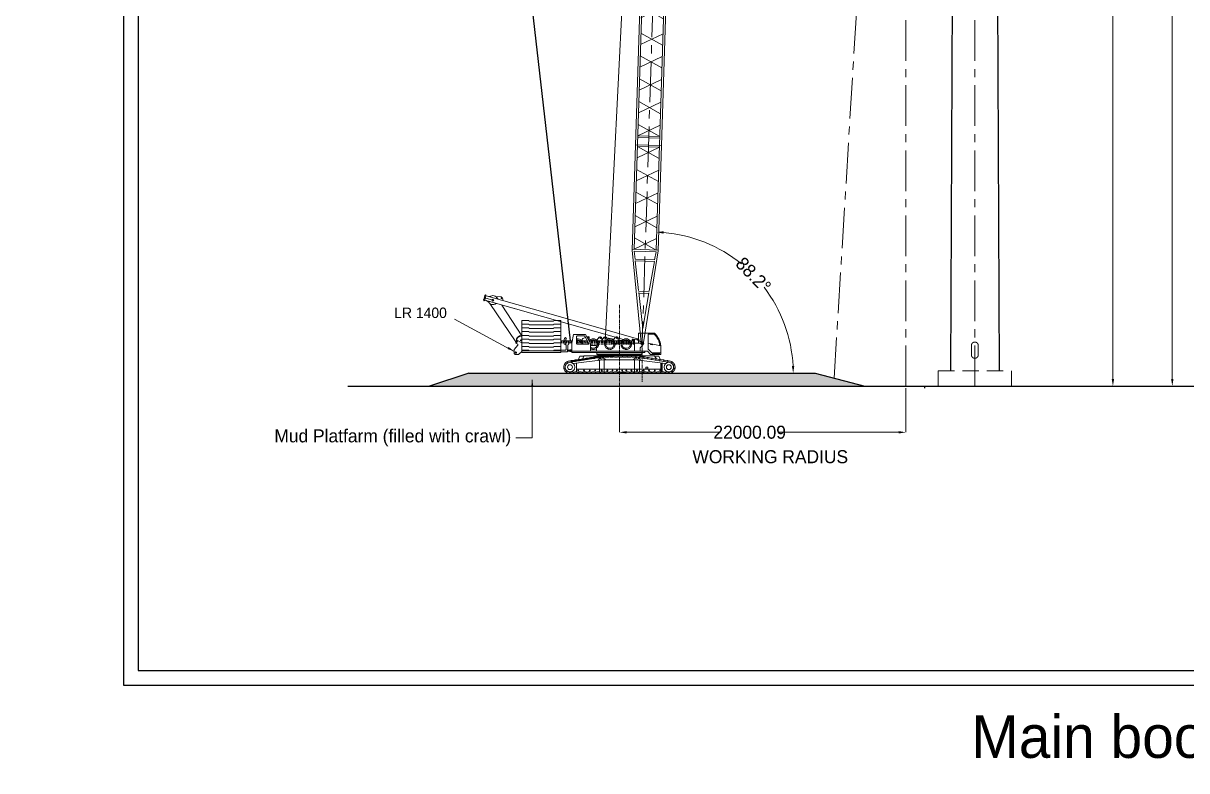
# Model space of a CAD drawing. Header units: millimetres. Extents: x 231823 to 465764730, y -4950 to 144085.
# Drawn here: x 579904 to 669310, y -4950 to 52507 of the extents above; entities that cross this region are included whole.
import ezdxf

# ---------------------------------------------------------------- set-up
doc = ezdxf.new("R2010")
doc.units = ezdxf.units.MM
doc.linetypes.add('CENTER', pattern=[2, 1.25, -0.25, 0.25, -0.25])
doc.linetypes.add('HIDDEN', pattern=[0.375, 0.25, -0.125])
doc.styles.add('style1', font='aehalf.shx')
doc.dimstyles.new('ISO-25', dxfattribs={"dimtxt": 1000, "dimasz": 550, "dimexe": 1.25, "dimexo": 0.625, "dimgap": 200, "dimtad": 1, "dimtih": 1, "dimtoh": 1, "dimdec": 0, "dimtxsty": 'Standard', "dimcen": 2.5, "dimadec": 0, "dimazin": 0, "dimtfac": 1, "dimtdec": 0, "dimtmove": 0, "dimatfit": 3, "dimfxl": 1, "dimlwd": 5, "dimlwe": 5, "dimarcsym": 0})
doc.dimstyles.get("Standard").update_dxf_attribs({"dimtxt": 1000, "dimasz": 550, "dimexe": 0.18, "dimexo": 150, "dimgap": 0.09, "dimtad": 0, "dimzin": 0, "dimdsep": 46, "dimtxsty": 'style1', "dimcen": 0.09, "dimclrd": 7, "dimclre": 7, "dimadec": 0, "dimazin": 0, "dimtfac": 1, "dimtofl": 0, "dimtmove": 0, "dimatfit": 3, "dimfxl": 1, "dimtolj": 1, "dimtzin": 0, "dimlwd": 5, "dimlwe": 5, "dimarcsym": 0})

# ---------------------------------------------------------------- blocks, each defined once
blk = doc.blocks.new('*D76')
at = {"color": 7, "linetype": 'ByBlock', "lineweight": 5, "ltscale": 50, "transparency": 16777216}
for p, q in [((653911, 116612), (663639, 116612)), ((663639, 116062), (663639, 62847)), ((663639, 25162), (663639, 58376)), ((653971, 24612), (663639, 24612))]:
    blk.add_line(p, q, dxfattribs=at)
at = {"color": 7, "linetype": 'ByBlock', "ltscale": 50, "transparency": 16777216}
for points in [[(663547, 116062), (663731, 116062), (663639, 116612)], [(663547, 25162), (663731, 25162), (663639, 24612)]]:
    blk.add_solid(points, dxfattribs=at)
at = {"layer": 'Defpoints', "color": 0, "linetype": 'ByBlock', "ltscale": 50, "transparency": 16777216}
for p in [(653761, 116612), (653821, 24612), (663639, 24612)]:
    blk.add_point(p, dxfattribs=at)
at = {"color": 0, "linetype": 'ByBlock', "ltscale": 50, "transparency": 16777216, "insert": (663639, 60612), "char_height": 1000, "attachment_point": 5, "rotation": 90, "style": 'style1'}
blk.add_mtext('\\A1;92000.00', dxfattribs=at)
blk = doc.blocks.new('*D73')
at = {"color": 7, "linetype": 'ByBlock', "lineweight": 5, "ltscale": 50, "transparency": 16777216}
for p, q in [((625723, 24462), (625723, 21064)), ((647723, 24462), (647723, 21064)), ((626273, 21064), (633487, 21064)), ((647173, 21064), (637958, 21064))]:
    blk.add_line(p, q, dxfattribs=at)
at = {"color": 7, "linetype": 'ByBlock', "ltscale": 50, "transparency": 16777216}
for points in [[(626273, 21155), (626273, 20972), (625723, 21064)], [(647173, 21155), (647173, 20972), (647723, 21064)]]:
    blk.add_solid(points, dxfattribs=at)
at = {"layer": 'Defpoints', "color": 0, "linetype": 'ByBlock', "ltscale": 50, "transparency": 16777216}
for p in [(625723, 24612), (647723, 24612), (647723, 21064)]:
    blk.add_point(p, dxfattribs=at)
at = {"color": 0, "linetype": 'ByBlock', "ltscale": 50, "transparency": 16777216, "insert": (635723, 21064), "char_height": 1000, "attachment_point": 5, "style": 'style1'}
blk.add_mtext('\\A1;22000.09', dxfattribs=at)
blk = doc.blocks.new('LR-400T crane old')
at = {"lineweight": 18, "ltscale": 50}
h = blk.add_hatch(color=254, dxfattribs=at)
h.paths.add_polyline_path([(1563, 1301, 0.177685), (1523, 1324), (1337, 1353, 0.142903), (1256, 1343), (1256, 1268, 0.077028), (1322, 1246), (1516, 1215, 0.240214), (1551, 1227)])
h.paths.add_polyline_path([(1832, 1275), (1605, 1311, 0.160378), (1563, 1301), (1551, 1227, 0.237186), (1580, 1205), (1826, 1166, 0.239759), (1860, 1178), (1871, 1252, 0.169387)])
h.paths.add_polyline_path([(2141, 1226), (1913, 1262, 0.165809), (1871, 1252), (1860, 1178, 0.2381), (1889, 1156), (2134, 1118, 0.239627), (2168, 1129), (2180, 1203, 0.169387)])
h.paths.add_polyline_path([(2449, 1178), (2222, 1214, 0.165786), (2180, 1203), (2168, 1129, 0.236454), (2197, 1108), (2442, 1069, 0.23979), (2477, 1080), (2488, 1155, 0.169387)])
h.paths.add_polyline_path([(2797, 1106, 0.169387), (2758, 1129), (2530, 1165, 0.165786), (2488, 1155), (2477, 1080, 0.236856), (2506, 1059), (2751, 1020, 0.239958), (2785, 1032)])
h.paths.add_polyline_path([(3066, 1080), (2839, 1116, 0.165786), (2797, 1106), (2785, 1032, 0.235007), (2814, 1010), (3059, 971, 0.239818), (3093, 983), (3105, 1057, 0.169387)])
h.paths.add_polyline_path([(3414, 1008, 0.169387), (3375, 1032), (3147, 1067, 0.165786), (3105, 1057), (3093, 983, 0.234536), (3122, 961), (3368, 923, 0.239787), (3402, 934)])
h.paths.add_polyline_path([(3722, 960, 0.169387), (3683, 983), (3456, 1019, 0.165786), (3414, 1008), (3402, 934, 0.235181), (3431, 913), (3676, 874, 0.239732), (3710, 886)])
h.paths.add_polyline_path([(3983, 920, 0.058003), (3877, 952), (3767, 970, 0.173527), (3722, 960), (3710, 886, 0.24056), (3739, 864), (3839, 848, -0.076066), (3947, 817, 0.307017), (3971, 824), (4006, 890, 0.244901)])
h.paths.add_polyline_path([(4042, 889, 0.244901), (4006, 890), (3971, 824, 0.307017), (3979, 800, -0.146874), (4124, 644, 0.244718), (4148, 633), (4217, 663, 0.240667), (4220, 696, 0.138998)])
h.paths.add_polyline_path([(4243, 642, 0.240667), (4217, 663), (4148, 633, 0.244718), (4139, 610, -0.089307), (4162, 480), (4271, 480, 0.086549)])
h.paths.add_polyline_path([(4271, 480), (4162, 480, -0.04446), (4156, 414, 0.143411), (4166, 378), (4238, 359, 0.214079), (4264, 396, 0.043973)])
h.paths.add_polyline_path([(4241, 313, 0.214079), (4238, 359), (4166, 378, 0.143411), (4139, 352, -0.113098), (4049, 213, 0.137156), (4023, 169), (4068, 109, 0.189), (4109, 121, 0.123261)])
h.paths.add_polyline_path([(4068, 109), (4023, 169, 0.137156), (3974, 157, -0.093459), (3844, 112, 0.111054), (3791, 92), (3791, 17, 0.088353), (3887, 10, 0.089428), (4045, 73, 0.189)])
h.paths.add_polyline_path([(3791, 92, 0.070393), (3697, 109), (3597, 109, 0.070393), (3504, 92), (3504, 17, 0.070393), (3597, 0), (3697, 0, 0.070393), (3791, 17)])
h.paths.add_polyline_path([(3504, 92, 0.070393), (3410, 109), (3259, 109, 0.070393), (3165, 92), (3165, 17, 0.070393), (3259, 0), (3410, 0, 0.070393), (3504, 17)])
h.paths.add_polyline_path([(3165, 92, 0.070393), (3071, 109), (2920, 109, 0.070393), (2826, 92), (2826, 17, 0.070393), (2920, 0), (3071, 0, 0.070393), (3165, 17)])
h.paths.add_polyline_path([(2826, 92, 0.070393), (2733, 109), (2582, 109, 0.070393), (2488, 92), (2488, 17, 0.070393), (2582, 0), (2733, 0, 0.070393), (2826, 17)])
h.paths.add_polyline_path([(2488, 92, 0.070393), (2394, 109), (2243, 109, 0.070393), (2149, 92), (2149, 17, 0.070393), (2243, 0), (2394, 0, 0.070393), (2488, 17)])
h.paths.add_polyline_path([(2149, 92, 0.070393), (2055, 109), (1905, 109, 0.070393), (1811, 92), (1811, 17, 0.070393), (1905, 0), (2055, 0, 0.070393), (2149, 17)])
h.paths.add_polyline_path([(1811, 92, 0.070393), (1717, 109), (1566, 109, 0.070393), (1472, 92), (1472, 17, 0.070393), (1566, 0), (1717, 0, 0.070393), (1811, 17)])
h.paths.add_polyline_path([(1472, 92, 0.070393), (1378, 109), (1227, 109, 0.070393), (1134, 92), (1134, 17, 0.070393), (1227, 0), (1378, 0, 0.070393), (1472, 17)])
h.paths.add_polyline_path([(1134, 92, 0.070393), (1040, 109), (889, 109, 0.070393), (795, 92), (795, 17, 0.070393), (889, 0), (1040, 0, 0.070393), (1134, 17)])
h.paths.add_polyline_path([(795, 92, 0.070393), (701, 109), (550, 109, 0.070393), (456, 92), (456, 17, 0.070393), (550, 0), (701, 0, 0.070393), (795, 17)])
h.paths.add_polyline_path([(118, 92, 0.070393), (24, 109), (-42, 109, 0.070393), (-136, 92), (-136, 17, 0.070393), (-42, 0), (24, 0, 0.070393), (118, 17)])
h.paths.add_polyline_path([(-136, 92, 0.070393), (-230, 109), (-381, 109, 0.070393), (-475, 92), (-475, 17, 0.070393), (-381, 0), (-230, 0, 0.070393), (-136, 17)])
h.paths.add_polyline_path([(-475, 92, 0.070393), (-568, 109), (-719, 109, 0.070393), (-813, 92), (-813, 17, 0.070393), (-719, 0), (-568, 0, 0.070393), (-475, 17)])
h.paths.add_polyline_path([(-813, 92, 0.070393), (-907, 109), (-1058, 109, 0.070393), (-1152, 92), (-1152, 17, 0.070393), (-1058, 0), (-907, 0, 0.070393), (-813, 17)])
h.paths.add_polyline_path([(-1152, 92, 0.070393), (-1246, 109), (-1396, 109, 0.070393), (-1490, 92), (-1490, 17, 0.070393), (-1396, 0), (-1246, 0, 0.070393), (-1152, 17)])
h.paths.add_polyline_path([(-1490, 92, 0.070393), (-1584, 109), (-1735, 109, 0.070393), (-1829, 92), (-1829, 17, 0.070393), (-1735, 0), (-1584, 0, 0.070393), (-1490, 17)])
h.paths.add_polyline_path([(-1829, 92, 0.070393), (-1923, 109), (-2074, 109, 0.070393), (-2167, 92), (-2167, 17, 0.070393), (-2074, 0), (-1923, 0, 0.070393), (-1829, 17)])
h.paths.add_polyline_path([(-2167, 92, 0.070393), (-2261, 109), (-2412, 109, 0.070393), (-2506, 92), (-2506, 17, 0.070393), (-2412, 0), (-2261, 0, 0.070393), (-2167, 17)])
h.paths.add_polyline_path([(-2506, 92, 0.070393), (-2600, 109), (-2751, 109, 0.070393), (-2845, 92), (-2845, 17, 0.070393), (-2751, 0), (-2600, 0, 0.070393), (-2506, 17)])
h.paths.add_polyline_path([(-2845, 92, 0.070393), (-2938, 109), (-3089, 109, 0.070393), (-3183, 92), (-3183, 17, 0.070393), (-3089, 0), (-2938, 0, 0.070393), (-2845, 17)])
h.paths.add_polyline_path([(-3183, 92, 0.070393), (-3277, 109), (-3428, 109, 0.070393), (-3522, 92), (-3522, 17, 0.070393), (-3428, 0), (-3277, 0, 0.070393), (-3183, 17)])
h.paths.add_polyline_path([(-3522, 92, 0.070393), (-3616, 109), (-3715, 109, 0.070393), (-3809, 92), (-3809, 17, 0.070393), (-3715, 0), (-3616, 0, 0.070393), (-3522, 17)])
h.paths.add_polyline_path([(-3809, 92, 0.111054), (-3862, 112, -0.093459), (-3992, 157, 0.137156), (-4041, 169), (-4086, 109, 0.189), (-4063, 73, 0.089428), (-3905, 10, 0.088353), (-3809, 17)])
h.paths.add_polyline_path([(-4067, 213, -0.113098), (-4158, 352, 0.143411), (-4184, 378), (-4256, 359, 0.214079), (-4259, 313, 0.123261), (-4128, 121, 0.189), (-4086, 109), (-4041, 169, 0.137156)])
h.paths.add_polyline_path([(-4180, 480), (-4289, 480, 0.043973), (-4282, 396, 0.214079), (-4256, 359), (-4184, 378, 0.143411), (-4175, 414, -0.04446)])
h.paths.add_polyline_path([(-4157, 610, 0.244718), (-4166, 633), (-4235, 663, 0.240667), (-4261, 642, 0.086549), (-4289, 480), (-4180, 480, -0.089307)])
h.paths.add_polyline_path([(-3997, 800, 0.307017), (-3989, 824), (-4024, 890, 0.244901), (-4061, 889, 0.138998), (-4238, 696, 0.240667), (-4235, 663), (-4166, 633, 0.244718), (-4143, 644, -0.146874)])
h.paths.add_polyline_path([(-3728, 886), (-3740, 960, 0.173527), (-3786, 970), (-3895, 952, 0.058003), (-4002, 920, 0.244901), (-4024, 890), (-3989, 824, 0.307017), (-3965, 817, -0.075338), (-3858, 848), (-3756, 864, 0.233417)])
for points in [[(-3449, 913, 0.235118), (-3420, 934), (-3432, 1009, 0.160378), (-3474, 1019), (-3701, 983, 0.169387), (-3740, 960), (-3728, 886, 0.24056), (-3694, 874)], [(-3141, 961, 0.237345), (-3112, 983), (-3123, 1057, 0.160378), (-3165, 1067), (-3393, 1032, 0.169387), (-3432, 1008), (-3420, 934, 0.24056), (-3386, 923)], [(-3084, 1080, 0.169387), (-3123, 1057), (-3112, 983, 0.24056), (-3077, 971), (-2831, 1010, 0.23266), (-2803, 1032), (-2815, 1106, 0.160378), (-2857, 1116)], [(-2524, 1059, 0.238942), (-2495, 1080), (-2506, 1155, 0.160378), (-2548, 1165), (-2776, 1129, 0.169387), (-2815, 1106), (-2803, 1032, 0.24056), (-2769, 1020)], [(-2216, 1108, 0.240123), (-2186, 1129), (-2198, 1204, 0.160378), (-2240, 1214), (-2467, 1178, 0.169387), (-2506, 1155), (-2495, 1080, 0.24056), (-2461, 1069)], [(-2159, 1226, 0.169387), (-2198, 1203), (-2186, 1129, 0.24056), (-2152, 1118), (-1906, 1156, 0.234597), (-1878, 1178), (-1889, 1252, 0.160378), (-1931, 1262)], [(-1598, 1205, 0.23851), (-1569, 1227), (-1581, 1301, 0.160378), (-1623, 1311), (-1850, 1275, 0.169387), (-1889, 1252), (-1878, 1178, 0.24056), (-1844, 1166)], [(-1344, 1245, 0.237801), (-1315, 1267), (-1326, 1341, 0.159019), (-1368, 1351), (-1545, 1323, 0.158709), (-1581, 1301), (-1569, 1227, 0.23814), (-1535, 1215)], [(-1208, 1360), (-1295, 1360, 0.227649), (-1326, 1341), (-1315, 1267, 0.206506), (-1278, 1251), (-1208, 1251, 0.070393), (-1114, 1268), (-1114, 1343, 0.070393)], [(-1114, 1343), (-1114, 1268, 0.070393), (-1020, 1251), (-869, 1251, 0.070393), (-775, 1268), (-775, 1343, 0.070393), (-869, 1360), (-1020, 1360, 0.070393)], [(-531, 1251, 0.070393), (-437, 1268), (-437, 1343, 0.070393), (-531, 1360), (-681, 1360, 0.070393), (-775, 1343), (-775, 1268, 0.070393), (-681, 1251)], [(212, 109, 0.070393), (118, 92), (118, 17, 0.070393), (212, 0), (363, 0, 0.070393), (456, 17), (456, 92, 0.070393), (363, 109)]]:
    blk.add_hatch(color=254, dxfattribs=at).paths.add_polyline_path(points)
h = blk.add_hatch(color=254, dxfattribs=at)
h.paths.add_polyline_path([(-192, 1251, 0.070393), (-98, 1268), (-98, 1343, 0.070393), (-192, 1360), (-343, 1360, 0.070393), (-437, 1343), (-437, 1268, 0.070393), (-343, 1251)])
h.paths.add_polyline_path([(146, 1251, 0.070393), (240, 1268), (240, 1343, 0.070393), (146, 1360), (-4, 1360, 0.070393), (-98, 1343), (-98, 1268, 0.070393), (-4, 1251)])
h.paths.add_polyline_path([(485, 1251, 0.070393), (579, 1268), (579, 1343, 0.070393), (485, 1360), (334, 1360, 0.070393), (240, 1343), (240, 1268, 0.070393), (334, 1251)])
h.paths.add_polyline_path([(824, 1251, 0.070393), (918, 1268), (918, 1343, 0.070393), (824, 1360), (673, 1360, 0.070393), (579, 1343), (579, 1268, 0.070393), (673, 1251)])
h.paths.add_polyline_path([(1162, 1251, 0.070393), (1256, 1268), (1256, 1343, 0.070393), (1162, 1360), (1011, 1360, 0.070393), (918, 1343), (918, 1268, 0.070393), (1011, 1251)])
at = {"color": 7, "lineweight": 18, "ltscale": 50}
for p, q in [((-10349, 5955), (-10423, 5679)), ((-10278, 5936), (-10352, 5660)), ((-9659, 5611), (-10351, 5807)), ((-7354, 4771), (-10348, 5623)), ((-5542, 4624), (-10257, 5964)), ((-10250, 5595), (-10048, 5485)), ((-10154, 5935), (-9924, 5922)), ((294, 2593), (-10058, 5543)), ((-7963, 2422), (-9976, 5383)), ((-9511, 5900), (-9098, 5877)), ((-9461, 5849), (-9319, 5698)), ((-8968, 5733), (-8978, 5601)), ((-9032, 5251), (-7511, 2881)), ((1382, 2650), (-5542, 4624)), ((-7511, 4061), (-7511, 1611)), ((-7511, 4061), (-6975, 4061)), ((-7511, 3777), (-6975, 3777)), ((-6975, 4061), (-6938, 4010)), ((-6975, 3777), (-6938, 3726)), ((-6938, 4010), (-5085, 4010)), ((-6938, 3726), (-5085, 3726)), ((-5048, 4061), (-5085, 4010)), ((-5048, 3777), (-5085, 3726)), ((-5048, 4061), (-4511, 4061)), ((-5048, 3777), (-4511, 3777)), ((-4511, 4061), (-4511, 1611)), ((-7511, 3493), (-6975, 3493)), ((-7511, 3209), (-6975, 3209)), ((-7511, 2925), (-6975, 2925)), ((-6975, 3493), (-6938, 3442)), ((-6975, 3209), (-6938, 3158)), ((-6975, 2925), (-6938, 2874)), ((-6938, 3442), (-5085, 3442)), ((-6938, 3158), (-5085, 3158)), ((-6938, 2874), (-5085, 2874)), ((-5048, 3493), (-5085, 3442)), ((-5048, 3209), (-5085, 3158)), ((-5048, 2925), (-5085, 2874)), ((-5048, 3493), (-4511, 3493)), ((-5048, 3209), (-4511, 3209)), ((-5048, 2925), (-4511, 2925)), ((-4157, 2752), (-4067, 2660)), ((-3528, 2985), (-3674, 2311)), ((-2613, 2985), (-3528, 2985)), ((-3303, 2303), (-3303, 2829)), ((-2713, 2876), (-3245, 2876)), ((-2815, 2689), (-2616, 2758)), ((-2348, 2290), (-2672, 2854)), ((-2229, 2309), (-2613, 2985)), ((-2506, 2796), (-2433, 2821)), ((-2333, 2493), (-2333, 2749)), ((-1745, 2556), (-1564, 2784)), ((-1365, 2556), (-1185, 2784)), ((-1365, 2725), (-1365, 2492)), ((-414, 2635), (-990, 2746)), ((-985, 2725), (-985, 2492)), ((-477, 2556), (-297, 2784)), ((-97, 2725), (-97, 2492)), ((1467, 2311), (1467, 3084)), ((1467, 3084), (2695, 3084)), ((2212, 2311), (2212, 3007)), ((2212, 3007), (2670, 3007)), ((-8084, 1847), (-7806, 2165)), ((-8084, 1542), (-8084, 1847)), ((-7920, 2514), (-7978, 2391)), ((-7962, 2333), (-7978, 2391)), ((-7806, 2246), (-7962, 2333)), ((-7920, 2514), (-7832, 2537)), ((-7511, 2357), (-7832, 2537)), ((-7806, 2246), (-7806, 2165)), ((-7511, 2641), (-6975, 2641)), ((-7511, 2357), (-6975, 2357)), ((-7511, 2073), (-6975, 2073)), ((-7511, 1789), (-6975, 1789)), ((-6975, 2641), (-6938, 2590)), ((-6975, 2357), (-6938, 2306)), ((-6975, 2073), (-6938, 2022)), ((-6975, 1789), (-6938, 1738)), ((-6938, 2590), (-5085, 2590)), ((-6938, 2306), (-5085, 2306)), ((-6938, 2022), (-5085, 2022)), ((-5048, 2641), (-5085, 2590)), ((-5048, 2357), (-5085, 2306)), ((-5048, 2073), (-5085, 2022)), ((-5048, 1789), (-5085, 1738)), ((-5048, 2641), (-4511, 2641)), ((-5048, 2357), (-4511, 2357)), ((-5048, 2073), (-4511, 2073)), ((-5048, 1789), (-4511, 1789)), ((-3635, 2492), (-4511, 2492)), ((-4265, 2570), (-4265, 2250)), ((-4105, 2173), (-4202, 2250)), ((-4136, 2563), (-4136, 2197)), ((-4105, 2173), (-4105, 1838)), ((-3994, 1844), (-3994, 1649)), ((-3994, 1844), (-3972, 1844)), ((-3972, 2173), (-3972, 1844)), ((-3946, 1794), (-3816, 1794)), ((-3771, 1812), (-3674, 1812)), ((-3674, 2311), (-3674, 1611)), ((-2464, 2492), (-3303, 2492)), ((-2367, 2258), (-3260, 2258)), ((-2868, 2492), (-2868, 2616)), ((1145, 2492), (-2333, 2492)), ((-2229, 1706), (-2229, 2309)), ((-2229, 2150), (-1757, 2150)), ((-1757, 1706), (-1757, 2150)), ((206, 2516), (-97, 2574)), ((1341, 2574), (1013, 2637)), ((1145, 2546), (1013, 2571)), ((1145, 2549), (1145, 1706)), ((1596, 1958), (1819, 2232)), ((1596, 1706), (1596, 1958)), ((3182, 2130), (2212, 2311)), ((2212, 2311), (2212, 1850)), ((2212, 1850), (2478, 1583)), ((2386, 2245), (2537, 2217)), ((2519, 2210), (2408, 2231)), ((2516, 2231), (2411, 2251)), ((2532, 2236), (2547, 2236)), ((2537, 2199), (2547, 2199)), ((2547, 2236), (2547, 2199)), ((3182, 1452), (3182, 2130)), ((-8084, 1542), (-8013, 1465)), ((-8013, 1465), (-7752, 1465)), ((-7752, 1465), (-7511, 1672)), ((-7511, 1738), (-4511, 1738)), ((-7511, 1611), (-4511, 1611)), ((-3994, 1649), (-4511, 1649)), ((-4163, 1781), (-4477, 1781)), ((-3994, 1746), (-3674, 1746)), ((-3946, 1698), (-3816, 1698)), ((-3786, 970), (-3895, 952)), ((-3771, 1681), (-3674, 1681)), ((-3728, 886), (-3740, 960)), ((-3474, 1019), (-3701, 983)), ((-3449, 913), (-3694, 874)), ((-3674, 1706), (1957, 1706)), ((-3674, 1611), (-3561, 1611)), ((-3561, 1611), (1619, 1611)), ((-1290, 1047), (-3553, 749)), ((-3420, 934), (-3432, 1009)), ((-3165, 1067), (-3393, 1032)), ((-3141, 961), (-3386, 923)), ((-3112, 983), (-3123, 1057)), ((-3042, 1320), (-3115, 1141)), ((-3115, 1141), (-3115, 1071)), ((-2857, 1116), (-3084, 1080)), ((-2831, 1010), (-3077, 971)), ((-2779, 1320), (-3042, 1320)), ((-2742, 1292), (-2853, 1116)), ((-2803, 1032), (-2815, 1106)), ((-2779, 1320), (-2742, 1292)), ((-2548, 1165), (-2776, 1129)), ((-2524, 1059), (-2769, 1020)), ((-2742, 1360), (-1272, 1360)), ((-2742, 1360), (-2742, 1292)), ((-2495, 1080), (-2506, 1155)), ((-2240, 1214), (-2467, 1178)), ((-2216, 1108), (-2461, 1069)), ((-2186, 1129), (-2198, 1204)), ((-2184, 1113), (-2184, 1113)), ((-1931, 1262), (-2159, 1226)), ((-1906, 1156), (-2152, 1118)), ((-1878, 1178), (-1889, 1252)), ((-1875, 1161), (-1875, 1161)), ((-1623, 1311), (-1850, 1275)), ((-1598, 1205), (-1844, 1166)), ((-1743, 1575), (1720, 1575)), ((-1743, 1575), (-1743, 1445)), ((-1641, 1445), (-1743, 1445)), ((-1670, 1333), (-1670, 1397)), ((-1641, 1397), (-1670, 1397)), ((-1469, 1225), (-1660, 998)), ((-1641, 1611), (-1641, 1575)), ((-1641, 1445), (1619, 1445)), ((-1641, 1397), (1619, 1397)), ((-1569, 1227), (-1581, 1301)), ((-1567, 1210), (-1567, 1210)), ((-1550, 1013), (-1550, 102)), ((-1368, 1351), (-1545, 1323)), ((-1344, 1245), (-1535, 1215)), ((-1410, 1235), (-1351, 1244)), ((-1351, 1244), (-1038, 1047)), ((-1313, 1414), (-1336, 1414)), ((-1329, 1357), (-1329, 1358)), ((-1315, 1267), (-1326, 1341)), ((-1313, 1414), (-1313, 1360)), ((-1313, 1414), (1295, 1414)), ((2724, 1360), (-1313, 1360)), ((-1208, 1360), (-1295, 1360)), ((-1290, 1047), (1290, 1047)), ((-1208, 1251), (-1278, 1251)), ((-1179, 1047), (-1179, 100)), ((-1114, 1343), (-1114, 1268)), ((-1020, 1360), (-869, 1360)), ((-1020, 1251), (-869, 1251)), ((-775, 1343), (-775, 1268)), ((-775, 1343), (-775, 1268)), ((-681, 1360), (-531, 1360)), ((-531, 1251), (-681, 1251)), ((-437, 1343), (-437, 1268)), ((-343, 1360), (-192, 1360)), ((-343, 1251), (-192, 1251)), ((-98, 1343), (-98, 1268)), ((-98, 1343), (-98, 1268)), ((146, 1360), (-4, 1360)), ((-4, 1251), (146, 1251)), ((240, 1343), (240, 1268)), ((334, 1360), (485, 1360)), ((334, 1251), (485, 1251)), ((579, 1343), (579, 1268)), ((579, 1343), (579, 1268)), ((673, 1360), (824, 1360)), ((673, 1251), (824, 1251)), ((918, 1343), (918, 1268)), ((1011, 1360), (1162, 1360)), ((1011, 1251), (1162, 1251)), ((1333, 1244), (1020, 1047)), ((1161, 1047), (1161, 100)), ((1256, 1268), (1256, 1343)), ((1256, 1251), (1256, 1251)), ((1272, 1047), (3535, 749)), ((1295, 1414), (1295, 1360)), ((1318, 1414), (1295, 1414)), ((1322, 1246), (1516, 1215)), ((1337, 1353), (1523, 1324)), ((1451, 1225), (1642, 998)), ((1532, 1013), (1532, 102)), ((1551, 1227), (1563, 1301)), ((1580, 1205), (1826, 1166)), ((1605, 1311), (1832, 1275)), ((1619, 1611), (1619, 1575)), ((1619, 1611), (1957, 1611)), ((1720, 1445), (1619, 1445)), ((1647, 1397), (1619, 1397)), ((1647, 1333), (1647, 1397)), ((1720, 1575), (1720, 1445)), ((1860, 1178), (1871, 1252)), ((1889, 1156), (2134, 1118)), ((1913, 1262), (2141, 1226)), ((1957, 1611), (1957, 1706)), ((1957, 1706), (2140, 1706)), ((2140, 1706), (2392, 1452)), ((2168, 1129), (2180, 1203)), ((2197, 1108), (2442, 1069)), ((2222, 1214), (2449, 1178)), ((2392, 1452), (3182, 1452)), ((2477, 1080), (2488, 1155)), ((2478, 1583), (3182, 1583)), ((2506, 1059), (2751, 1020)), ((2530, 1165), (2758, 1129)), ((2544, 1583), (2544, 1452)), ((2544, 1520), (3060, 1520)), ((2724, 1360), (2724, 1292)), ((2761, 1320), (2724, 1292)), ((2724, 1292), (2835, 1117)), ((2761, 1320), (3024, 1320)), ((2785, 1032), (2797, 1106)), ((2814, 1010), (3059, 971)), ((2835, 1117), (3066, 1080)), ((3024, 1320), (3097, 1141)), ((3060, 1583), (3060, 1452)), ((3093, 983), (3105, 1057)), ((3097, 1141), (3097, 1075)), ((3122, 961), (3368, 923)), ((3147, 1067), (3375, 1032)), ((3402, 934), (3414, 1008)), ((3431, 913), (3676, 874)), ((3456, 1019), (3683, 983)), ((3710, 886), (3722, 960)), ((3767, 970), (3877, 952)), ((-4167, 383), (-4256, 359)), ((-4150, 627), (-4235, 663)), ((-4031, 183), (-4086, 109)), ((-4031, 183), (-4086, 109)), ((-3989, 824), (-4024, 890)), ((-3756, 864), (-3879, 845)), ((-3809, 109), (-3616, 109)), ((-3809, 109), (-3809, 0)), ((-3715, 0), (-3616, 0)), ((-3522, 92), (-3522, 17)), ((-3428, 109), (-3277, 109)), ((-3428, 0), (-3277, 0)), ((-3304, 782), (-3304, 109)), ((-3304, 330), (3286, 330)), ((-3183, 92), (-3183, 17)), ((-3089, 109), (-2938, 109)), ((-3089, 0), (-2938, 0)), ((-2845, 92), (-2845, 17)), ((-2751, 109), (-2600, 109)), ((-2751, 0), (-2600, 0)), ((-2506, 92), (-2506, 17)), ((-2506, 92), (-2506, 17)), ((-2412, 109), (-2261, 109)), ((-2412, 0), (-2261, 0)), ((-2167, 92), (-2167, 17)), ((-2074, 109), (-1923, 109)), ((-2074, 0), (-1923, 0)), ((-1829, 92), (-1829, 17)), ((-1735, 109), (-1584, 109)), ((-1735, 0), (-1584, 0)), ((-1490, 92), (-1490, 17)), ((-1396, 109), (-1246, 109)), ((-1396, 0), (-1246, 0)), ((-1152, 92), (-1152, 17)), ((-1152, 92), (-1152, 17)), ((-1058, 109), (-907, 109)), ((-1058, 0), (-907, 0)), ((-813, 92), (-813, 17)), ((-719, 109), (-568, 109)), ((-719, 0), (-568, 0)), ((-475, 92), (-475, 17)), ((-475, 92), (-475, 17)), ((-381, 109), (-230, 109)), ((-381, 0), (-230, 0)), ((-136, 92), (-136, 17)), ((-42, 109), (24, 109)), ((-42, 0), (24, 0)), ((118, 92), (118, 17)), ((212, 109), (363, 109)), ((212, 0), (363, 0)), ((456, 92), (456, 17)), ((456, 92), (456, 17)), ((550, 109), (701, 109)), ((550, 0), (701, 0)), ((795, 92), (795, 17)), ((889, 109), (1040, 109)), ((889, 0), (1040, 0)), ((1134, 92), (1134, 17)), ((1134, 92), (1134, 17)), ((1227, 109), (1378, 109)), ((1227, 0), (1378, 0)), ((1472, 92), (1472, 17)), ((1566, 109), (1717, 109)), ((1566, 0), (1717, 0)), ((1811, 92), (1811, 17)), ((1905, 109), (2055, 109)), ((1905, 0), (2055, 0)), ((2149, 92), (2149, 17)), ((2243, 109), (2394, 109)), ((2243, 0), (2394, 0)), ((2488, 92), (2488, 17)), ((2488, 92), (2488, 17)), ((2582, 109), (2733, 109)), ((2582, 0), (2733, 0)), ((2826, 92), (2826, 17)), ((2920, 109), (3071, 109)), ((2920, 0), (3071, 0)), ((3165, 92), (3165, 17)), ((3173, 782), (3173, 294)), ((3227, 782), (3173, 782)), ((3173, 252), (3173, 94)), ((3209, 273), (3190, 273)), ((3227, 782), (3227, 293)), ((3227, 252), (3227, 109)), ((3259, 109), (3410, 109)), ((3259, 0), (3410, 0)), ((3286, 782), (3286, 109)), ((3504, 92), (3504, 17)), ((3597, 109), (3697, 109)), ((3597, 0), (3697, 0)), ((3739, 864), (3860, 845)), ((3791, 92), (3791, 17)), ((3971, 824), (4006, 890)), ((4023, 169), (4068, 109)), ((4148, 633), (4217, 663)), ((4166, 378), (4238, 359))]:
    blk.add_line(p, q, dxfattribs=at)
at = {"color": 7, "linetype": 'CENTER', "lineweight": 5, "ltscale": 200}
for p, q in [((0, -1767), (0, 5273)), ((1749, 3050), (1749, -651))]:
    blk.add_line(p, q, dxfattribs=at)
at = {"color": 7, "linetype": 'HIDDEN', "lineweight": 18, "ltscale": 500}
for p, q in [((-3651, 2417), (-4511, 2417)), ((-3664, 2359), (-4511, 2359)), ((-2421, 2417), (-3303, 2417)), ((-2388, 2359), (-3303, 2359)), ((1145, 2417), (-2290, 2417)), ((1145, 2359), (-2257, 2359)), ((1145, 2250), (-2229, 2250))]:
    blk.add_line(p, q, dxfattribs=at)
at = {"color": 251, "lineweight": 18, "ltscale": 50}
blk.add_line((1749, 2311), (-654, 2311), dxfattribs=at)
at = {"color": 7, "ltscale": 50}
for p, q in [((-1336, 1414), (-1336, 1445)), ((1318, 1414), (1318, 1445))]:
    blk.add_line(p, q, dxfattribs=at)
at = {"color": 7, "lineweight": 18, "ltscale": 50}
blk.add_lwpolyline([(2187, 489), (2023, 489), (2023, 338), (2187, 338)], close=True, dxfattribs=at)
for centre, radius in [((-10396, 5636), 12.1), ((-10305, 5978), 12.1), ((-9733, 5632), 82.7), ((-9074, 5777), 30.7), ((-2415, 2746), 26.6), ((-1471, 2725), 40.2), ((-1092, 2725), 40.2), ((-199, 2725), 40.2), ((-7907, 2382), 28.1), ((-7859, 2483), 28.1), ((-7583, 2541), 34.3), ((1013, 2604), 32.7), ((1416, 2583), 26.5), ((1749, 2311), 74), ((1749, 2310), 74), ((1749, 2311), 43.9), ((2386, 2245), 6.43), ((-7960, 1605), 55.4), ((-1400, 1166), 69.3), ((1381, 1166), 69.3), ((-3809, 480), 371), ((-3809, 480), 188), ((-3176, 227), 32.7), ((-2731, 227), 32.7), ((-2284, 227), 32.7), ((-1869, 227), 32.7), ((-1367, 227), 32.7), ((-932, 227), 32.7), ((-535, 227), 32.7), ((-197, 227), 32.7), ((204, 227), 32.7), ((517, 227), 32.7), ((914, 227), 32.7), ((1349, 227), 32.7), ((1851, 227), 32.7), ((2266, 227), 32.7), ((2713, 227), 32.7), ((3124, 227), 32.7), ((3791, 480), 371), ((3791, 480), 188)]:
    blk.add_circle(centre, radius, dxfattribs=at)
for centre, radius, start, end in [((-10396, 5636), 50.2, 122.52126, 27.47874), ((-10305, 5978), 50.2, 302.52126, 207.47874), ((-9733, 5632), 348, 194.67406, 313.57838), ((-9733, 5632), 348, 14.67406, 133.57838), ((-9112, 5733), 144, 359.7096, 85.7599), ((-7583, 2541), 348, 78.13212, 187.27267), ((-7583, 2541), 312, 76.75086, 183.73204), ((-4025, 2550), 241, 123.34874, 175.2533), ((-3242, 2812), 63.6, 93.06571, 165.22927), ((-2768, 2598), 102, 117.84526, 169.92018), ((-2714, 2824), 51.6, 35.45251, 88.47722), ((-2410, 2748), 76.8, 358.68417, 110.33028), ((-1478, 2710), 114, 7.59696, 143.55291), ((-1098, 2710), 114, 7.59696, 143.55291), ((-210, 2710), 114, 7.59696, 143.55291), ((1595, 1921), 1528, 8.3851, 45.29305), ((1595, 1921), 1600, 7.48998, 46.60927), ((-4440, 1843), 72.2, 189.8337, 239.24296), ((-4016, 2542), 253, 190.44948, 191.21883), ((-4164, 1840), 59, 271.14627, 1.67132), ((-4001, 2539), 138, 118.92036, 170.06183), ((-3946, 1746), 47.9, 90, 270), ((-3638, 2043), 358, 117.94555, 158.76545), ((-3701, 1746), 124, 157.38216, 202.61784), ((-3771, 1746), 65.4, 90, 132.9283), ((-3251, 2310), 53.1, 187.86893, 280.42827), ((-3219, 2250), 320, 49.10279, 103.00551), ((-3219, 2250), 406, 36.56663, 99.73386), ((-2366, 2278), 20.8, 265.55185, 33.0296), ((-2013, 2250), 406, 36.56663, 142.65085), ((-2013, 2250), 320, 49.10279, 130.89721), ((-745, 2250), 406, 36.56663, 126.32941), ((-745, 2250), 320, 49.10279, 130.89721), ((513, 2250), 406, 36.56663, 143.43337), ((513, 2250), 320, 49.10279, 130.89721), ((1416, 2583), 75.8, 8.95306, 186.85971), ((1705, 2629), 217, 189.23289, 281.58665), ((1749, 2311), 106, 311.6836, 90), ((1749, 2311), 106, 311.6836, 316.02381), ((2386, 2245), 19.8, 21.26228, 317.54545), ((2386, 2245), 12.9, 64.14383, 274.66391), ((2388, 2096), 136, 81.80277, 91.34139), ((2442, 2383), 136, 247.46635, 257.00496), ((2517, 2244), 12.8, 253.07693, 302.64316), ((2515, 2198), 12.8, 36.16458, 85.7308), ((2532, 2223), 13.2, 90, 131.61131), ((2537, 2212), 13.2, 207.19642, 269.80889), ((2532, 2223), 13.2, 68.99885, 69.12447), ((-4041, 854), 39.8, 64.9723, 120.01602), ((-3985, 884), 39.8, 115.22908, 170.27281), ((-3809, 480), 480, 97.58031, 113.64738), ((-3771, 1746), 65.4, 227.0717, 270), ((-3777, 901), 68.9, 58.12672, 97.50414), ((-3688, 915), 68.9, 100.49586, 139.87328), ((-3468, 950), 68.9, 58.12672, 94.70367), ((-3456, 952), 40.2, 280.37233, 333.29626), ((-3379, 964), 68.9, 100.49586, 139.87328), ((-3392, 962), 39.5, 224.18606, 278.29023), ((-3160, 999), 68.9, 58.12672, 97.50414), ((-3147, 1001), 40.2, 278.05048, 333.30592), ((-3071, 1013), 68.9, 100.49586, 139.87328), ((-3083, 1011), 39.5, 224.18606, 278.29023), ((-2851, 1048), 68.9, 58.12672, 94.70367), ((-2839, 1050), 40.2, 277.05781, 333.28113), ((-2762, 1061), 68.9, 100.49586, 139.87328), ((-2775, 1059), 39.5, 224.18606, 278.29023), ((-2543, 1096), 68.9, 58.12672, 97.50414), ((-2530, 1098), 40.1, 278.39248, 333.31046), ((-2454, 1110), 68.9, 100.49586, 139.87328), ((-2466, 1108), 39.5, 224.18606, 278.29023), ((-2234, 1145), 68.9, 58.12672, 94.70367), ((-2222, 1147), 40.1, 278.64634, 333.31249), ((-2145, 1159), 68.9, 101.41761, 139.87328), ((-2158, 1157), 39.5, 224.18606, 278.29023), ((-1926, 1194), 68.9, 58.12672, 94.70367), ((-1914, 1196), 40.2, 277.46656, 333.29344), ((-1837, 1208), 68.9, 101.41761, 139.87328), ((-1849, 1205), 39.5, 224.18606, 278.29023), ((-1617, 1242), 68.9, 58.12672, 94.70367), ((-1605, 1245), 40.1, 279.64951, 333.30966), ((-1528, 1256), 68.9, 103.6693, 139.87328), ((-1541, 1255), 40.3, 224.73297, 278.31267), ((-1363, 1283), 68.9, 58.25804, 94.39989), ((-1351, 1285), 40.3, 279.76044, 333.26655), ((-1291, 1318), 42.3, 94.75189, 146.05096), ((-1278, 1301), 49.9, 223.32024, 269.99826), ((-1220, 1020), 340, 71.82403, 87.93024), ((-1220, 1591), 340, 272.06976, 288.17597), ((-1008, 1020), 340, 92.06976, 108.17597), ((-1008, 1591), 340, 251.82403, 267.93024), ((-882, 1020), 340, 71.82403, 87.93024), ((-882, 1591), 340, 272.06976, 288.17597), ((-669, 1020), 340, 92.06976, 108.17597), ((-669, 1591), 340, 251.82403, 267.93024), ((-543, 1020), 340, 71.82403, 87.93024), ((-543, 1591), 340, 272.06976, 288.17597), ((-331, 1020), 340, 92.06976, 108.17597), ((-331, 1591), 340, 251.82403, 267.93024), ((-204, 1020), 340, 71.82403, 87.93024), ((-204, 1591), 340, 272.06976, 288.17597), ((8, 1020), 340, 92.06976, 108.17597), ((8, 1591), 340, 251.82403, 267.93024), ((134, 1020), 340, 71.82403, 87.93024), ((134, 1591), 340, 272.06976, 288.17597), ((347, 1020), 340, 92.06976, 108.17597), ((347, 1591), 340, 251.82403, 267.93024), ((473, 1020), 340, 71.82403, 87.93024), ((473, 1591), 340, 272.06976, 288.17597), ((685, 1020), 340, 92.06976, 108.17597), ((685, 1591), 340, 251.82403, 267.93024), ((811, 1020), 340, 71.82403, 87.93024), ((811, 1591), 340, 272.06976, 288.17597), ((1024, 1020), 340, 92.06976, 108.17597), ((1024, 1591), 340, 251.82403, 267.93024), ((1150, 1020), 340, 71.82403, 87.93024), ((1150, 1591), 340, 272.06976, 288.17597), ((1314, 1210), 145, 81.09747, 113.62816), ((1360, 1469), 227, 242.61557, 260.23425), ((1522, 1255), 40.4, 261.20208, 315.23142), ((1511, 1258), 67.2, 40.0044, 80.30673), ((1587, 1245), 40.3, 206.73418, 260.10712), ((1599, 1242), 68.9, 85.29633, 121.74196), ((1831, 1205), 39.7, 261.83829, 315.769), ((1819, 1208), 68.9, 40.12672, 79.50414), ((1896, 1196), 40.3, 206.73155, 260.30266), ((1907, 1196), 66.9, 85.02314, 122.68119), ((2140, 1157), 39.7, 261.86651, 315.76856), ((2127, 1159), 68.9, 40.12672, 79.50414), ((2204, 1147), 40.3, 206.73709, 259.95105), ((2216, 1147), 66.9, 85.02569, 122.67864), ((2448, 1108), 39.7, 261.83175, 315.76909), ((2436, 1110), 68.9, 40.12672, 79.50414), ((2512, 1099), 40.3, 206.73554, 260.03664), ((2524, 1098), 66.9, 85.02569, 122.67864), ((2757, 1059), 39.7, 261.79587, 315.76961), ((2744, 1061), 68.9, 40.12672, 79.50414), ((2821, 1050), 40.3, 206.74371, 259.64351), ((2833, 1050), 66.9, 85.02569, 122.67864), ((3065, 1011), 39.7, 261.8256, 315.76918), ((3052, 1013), 68.9, 40.12672, 79.50414), ((3129, 1001), 40.3, 206.75217, 259.54954), ((3141, 1001), 66.9, 85.02569, 122.67864), ((3373, 962), 39.7, 261.8323, 315.76908), ((3361, 964), 68.9, 40.12672, 79.50414), ((3438, 952), 40.3, 206.74283, 259.68027), ((3450, 952), 66.9, 85.02569, 122.67864), ((3669, 915), 68.9, 40.12672, 79.50414), ((3758, 901), 68.9, 82.49586, 121.87328), ((3791, 480), 480, 66.35262, 82.41969), ((3967, 884), 39.8, 9.72719, 64.77092), ((4023, 854), 39.8, 59.98398, 115.0277), ((-3809, 480), 480, 160.21363, 190.07141), ((-4227, 406), 55.4, 190.00945, 238.45432), ((-4207, 332), 55.4, 151.94072, 200.38558), ((-4228, 627), 36.5, 101.09137, 155.21888), ((-3809, 480), 480, 200.32363, 228.43129), ((-4204, 683), 36.5, 158.2457, 212.37321), ((-3809, 480), 480, 121.59772, 153.25095), ((-4241, 412), 66.2, 329.62042, 10.37676), ((-4216, 320), 66.2, 20.01827, 60.77461), ((-4164, 661), 27.4, 266.26556, 321.26977), ((-4184, 613), 27.4, 352.19481, 47.19902), ((-4092, 167), 58.8, 232.40807, 275.21859), ((-4029, 120), 58.8, 191.24142, 234.05194), ((-4132, 145), 93.9, 14.69489, 45.93377), ((-3809, 480), 480, 238.02872, 258.46978), ((-4039, 75), 93.9, 60.52624, 91.76512), ((-4011, 818), 22.4, 294.96815, 14.91754), ((-3972, 838), 22.4, 220.32757, 300.27696), ((-3877, 283), 274, 264.11954, 284.316), ((-3881, -16), 130, 56.12162, 81.46954), ((-3703, -232), 340, 92.06976, 108.17597), ((-3703, 340), 340, 251.82403, 267.93024), ((-3764, 903), 39.5, 279.70977, 333.81394), ((-3700, 913), 39.5, 224.18606, 278.29023), ((-3628, -232), 340, 71.82403, 87.93024), ((-3628, 340), 340, 272.06976, 288.17597), ((-3416, -232), 340, 92.06976, 108.17597), ((-3416, 340), 340, 251.82403, 267.93024), ((-3289, -232), 340, 71.82403, 87.93024), ((-3289, 340), 340, 272.06976, 288.17597), ((-3077, -232), 340, 92.06976, 108.17597), ((-3077, 340), 340, 251.82403, 267.93024), ((-2951, -232), 340, 71.82403, 87.93024), ((-2951, 340), 340, 272.06976, 288.17597), ((-2738, -232), 340, 92.06976, 108.17597), ((-2738, 340), 340, 251.82403, 267.93024), ((-2612, -232), 340, 71.82403, 87.93024), ((-2612, 340), 340, 272.06976, 288.17597), ((-2400, -232), 340, 92.06976, 108.17597), ((-2400, 340), 340, 251.82403, 267.93024), ((-2274, -232), 340, 71.82403, 87.93024), ((-2274, 340), 340, 272.06976, 288.17597), ((-2061, -232), 340, 92.06976, 108.17597), ((-2061, 340), 340, 251.82403, 267.93024), ((-1935, -232), 340, 71.82403, 87.93024), ((-1935, 340), 340, 272.06976, 288.17597), ((-1723, -232), 340, 92.06976, 108.17597), ((-1723, 340), 340, 251.82403, 267.93024), ((-1596, -232), 340, 71.82403, 87.93024), ((-1596, 340), 340, 272.06976, 288.17597), ((-1384, -232), 340, 92.06976, 108.17597), ((-1384, 340), 340, 251.82403, 267.93024), ((-1258, -232), 340, 71.82403, 87.93024), ((-1258, 340), 340, 272.06976, 288.17597), ((-1045, -232), 340, 92.06976, 108.17597), ((-1045, 340), 340, 251.82403, 267.93024), ((-919, -232), 340, 71.82403, 87.93024), ((-919, 340), 340, 272.06976, 288.17597), ((-707, -232), 340, 92.06976, 108.17597), ((-707, 340), 340, 251.82403, 267.93024), ((-581, -232), 340, 71.82403, 87.93024), ((-581, 340), 340, 272.06976, 288.17597), ((-368, -232), 340, 92.06976, 108.17597), ((-368, 340), 340, 251.82403, 267.93024), ((-242, -232), 340, 71.82403, 87.93024), ((-242, 340), 340, 272.06976, 288.17597), ((-30, -232), 340, 92.06976, 108.17597), ((-30, 340), 340, 251.82403, 267.93024), ((12, -232), 340, 71.82403, 87.93024), ((12, 340), 340, 272.06976, 288.17597), ((224, -232), 340, 92.06976, 108.17597), ((224, 340), 340, 251.82403, 267.93024), ((350, -232), 340, 71.82403, 87.93024), ((350, 340), 340, 272.06976, 288.17597), ((563, -232), 340, 92.06976, 108.17597), ((563, 340), 340, 251.82403, 267.93024), ((689, -232), 340, 71.82403, 87.93024), ((689, 340), 340, 272.06976, 288.17597), ((901, -232), 340, 92.06976, 108.17597), ((901, 340), 340, 251.82403, 267.93024), ((1027, -232), 340, 71.82403, 87.93024), ((1027, 340), 340, 272.06976, 288.17597), ((1240, -232), 340, 92.06976, 108.17597), ((1240, 340), 340, 251.82403, 267.93024), ((1366, -232), 340, 71.82403, 87.93024), ((1366, 340), 340, 272.06976, 288.17597), ((1578, -232), 340, 92.06976, 108.17597), ((1578, 340), 340, 251.82403, 267.93024), ((1705, -232), 340, 71.82403, 87.93024), ((1705, 340), 340, 272.06976, 288.17597), ((1917, -232), 340, 92.06976, 108.17597), ((1917, 340), 340, 251.82403, 267.93024), ((2043, -232), 340, 71.82403, 87.93024), ((2043, 340), 340, 272.06976, 288.17597), ((2255, -232), 340, 92.06976, 108.17597), ((2255, 340), 340, 251.82403, 267.93024), ((2382, -232), 340, 71.82403, 87.93024), ((2382, 340), 340, 272.06976, 288.17597), ((2594, -232), 340, 92.06976, 108.17597), ((2594, 340), 340, 251.82403, 267.93024), ((2720, -232), 340, 71.82403, 87.93024), ((2720, 340), 340, 272.06976, 288.17597), ((2933, -232), 340, 92.06976, 108.17597), ((2933, 340), 340, 251.82403, 267.93024), ((3059, -232), 340, 71.82403, 87.93024), ((3059, 340), 340, 272.06976, 288.17597), ((3271, -232), 340, 92.06976, 108.17597), ((3271, 340), 340, 251.82403, 267.93024), ((3194, 294), 21.6, 179.15173, 262.07127), ((3194, 251), 21.6, 97.92873, 180.84827), ((3206, 294), 21.1, 276.69555, 1.30502), ((3206, 251), 21.1, 358.69498, 83.30445), ((3397, -232), 340, 71.82403, 87.93024), ((3397, 340), 340, 272.06976, 288.17597), ((3610, -232), 340, 92.06976, 108.17597), ((3610, 340), 340, 251.82403, 267.93024), ((3682, 913), 39.7, 261.84407, 315.76891), ((3685, -232), 340, 71.82403, 87.93024), ((3685, 340), 340, 272.06976, 288.17597), ((3746, 903), 39.5, 206.18606, 260.29023), ((3863, -16), 130, 98.53046, 123.87838), ((3859, 283), 274, 255.684, 275.88046), ((3791, 480), 480, 281.53022, 301.97128), ((3954, 838), 22.4, 239.72304, 319.67243), ((3993, 818), 22.4, 165.08246, 245.03185), ((4020, 75), 93.9, 88.23488, 119.47376), ((3791, 480), 371, 26.12182, 59.54392), ((4114, 145), 93.9, 134.06623, 165.30511), ((3791, 480), 480, 26.74905, 58.40228), ((4011, 120), 58.8, 305.94806, 348.75858), ((3791, 480), 371, 313.97717, 339.78775), ((4074, 167), 58.8, 264.78141, 307.59193), ((3791, 480), 480, 311.56871, 339.67637), ((4146, 661), 27.4, 218.73023, 273.73444), ((4198, 320), 66.2, 119.22539, 159.98173), ((4166, 613), 27.4, 132.80098, 187.80519), ((3791, 480), 371, 349.81722, 20.4136), ((4223, 412), 66.2, 169.62324, 210.37958), ((4186, 683), 36.5, 327.62679, 21.7543), ((4209, 627), 36.5, 24.78112, 78.90863), ((4209, 406), 55.4, 301.54568, 349.99055), ((4189, 332), 55.4, 339.61442, 28.05928), ((3791, 480), 480, 349.92859, 19.78637)]:
    blk.add_arc(centre, radius, start, end, dxfattribs=at)
at = {"color": 7, "linetype": 'HIDDEN', "lineweight": 18, "ltscale": 300}
for centre, radius, start, end in [((-3219, 2250), 320, 3.15499, 49.10279), ((-3219, 2250), 406, 2.904, 36.56663), ((-2013, 2250), 406, 161.81998, 178.99601), ((-2013, 2250), 320, 130.89721, 149.36705), ((-2013, 2250), 406, 237.87126, 36.56663), ((-745, 2250), 406, 126.32941, 36.56663), ((-745, 2250), 320, 130.89721, 49.10279), ((513, 2250), 406, 143.43337, 36.56663), ((513, 2250), 320, 130.89721, 49.10279)]:
    blk.add_arc(centre, radius, start, end, dxfattribs=at)
at = {"color": 254, "lineweight": 18, "ltscale": 50}
blk.add_arc((-2013, 2250), 320, 227.56391, 49.10279, dxfattribs=at)
blk = doc.blocks.new('M.Boom-56mtr')
at = {"color": 7, "linetype": 'CENTER', "lineweight": 5, "ltscale": 2500}
blk.add_line((1573, 56648), (0, 0), dxfattribs=at)
at = {"color": 7, "linetype": 'ByBlock', "ltscale": 50}
for p, q in [((524, 54069), (1359, 55958)), ((650, 54040), (1437, 55822)), ((2349, 53985), (1643, 55805)), ((2510, 54013), (1750, 55974)), ((520, 53926), (2506, 53870)), ((524, 54069), (2510, 54013))]:
    blk.add_line(p, q, dxfattribs=at)
at = {"color": 7, "lineweight": 18}
for p, q in [((-811, 7168), (524, 54069)), ((-650, 7223), (650, 54040)), ((1049, 7176), (2349, 53985)), ((1208, 7112), (2510, 54013)), ((2206, 43063), (213, 43119)), ((2209, 43192), (216, 43248)), ((1619, 29505), (-80, 29552)), ((1634, 30067), (-64, 30114)), ((1680, 29894), (-19, 29941)), ((1615, 29376), (-84, 29423)), ((1432, 15205), (-587, 15261)), ((1288, 15771), (-411, 15818)), ((1291, 15900), (-407, 15947)), ((1269, 15080), (-430, 15128)), ((-811, 7168), (-85, 63)), ((1209, 7171), (-810, 7228)), ((1034, 7047), (-642, 7094)), ((-642, 7094), (-571, 6470)), ((929, 6429), (-571, 6470)), ((907, 6300), (-556, 6341)), ((-556, 6341), (-299, 4069)), ((91, 54), (1208, 7112)), ((524, 4046), (907, 6300)), ((929, 6429), (1034, 7047)), ((-299, 4019), (525, 3996)), ((-281, 3905), (32, 1144)), ((-280, 3855), (497, 3833)), ((32, 1144), (497, 3883))]:
    blk.add_line(p, q, dxfattribs=at)
at = {"color": 7, "lineweight": 5}
for p, q in [((614, 52719), (2337, 53550)), ((638, 53597), (2312, 52672)), ((577, 51407), (2300, 52239)), ((601, 52286), (2276, 51360)), ((529, 49688), (2253, 50519)), ((554, 50567), (2228, 49641)), ((488, 48214), (2212, 49045)), ((513, 49092), (2187, 48167)), ((445, 46636), (2168, 47467)), ((469, 47514), (2143, 46589)), ((405, 45211), (2128, 46042)), ((429, 46090), (2104, 45164)), ((365, 43766), (2088, 44597)), ((389, 44644), (2064, 43719)), ((322, 42237), (2046, 43068)), ((347, 43115), (2021, 42189)), ((274, 40480), (1997, 41311)), ((298, 41358), (1973, 40433)), ((225, 38723), (1948, 39555)), ((249, 39602), (1924, 38676)), ((172, 36805), (1895, 37636)), ((196, 37683), (1870, 36758)), ((127, 35210), (1851, 36042)), ((152, 36089), (1826, 35163)), ((79, 33454), (1802, 34285)), ((103, 34332), (1777, 33407)), ((30, 31697), (1753, 32528)), ((54, 32576), (1729, 31650)), ((-19, 29941), (1704, 30772)), ((6, 30819), (1680, 29894)), ((-108, 28545), (1615, 29376)), ((-84, 29423), (1591, 28498)), ((-157, 26788), (1566, 27620)), ((-132, 27667), (1542, 26741)), ((-205, 25032), (1518, 25863)), ((-181, 25910), (1493, 24985)), ((-212, 22973), (1511, 23804)), ((-188, 23852), (1486, 22926)), ((-261, 21217), (1462, 22048)), ((-237, 22095), (1438, 21170)), ((-310, 19460), (1413, 20291)), ((-285, 20338), (1389, 19413)), ((-359, 17704), (1365, 18535)), ((-334, 18582), (1340, 17656)), ((-407, 15947), (1316, 16778)), ((-383, 16825), (1291, 15900)), ((-454, 14249), (1269, 15080)), ((-430, 15128), (1244, 14202)), ((-503, 12493), (1220, 13324)), ((-479, 13371), (1196, 12446)), ((-552, 10736), (1171, 11567)), ((-528, 11614), (1147, 10689)), ((-602, 8940), (1121, 9771)), ((-577, 9818), (1097, 8893)), ((-650, 7223), (1074, 8054)), ((-625, 8101), (1049, 7176))]:
    blk.add_line(p, q, dxfattribs=at)
at = {"color": 7, "lineweight": 18, "ltscale": 50}
blk.add_circle((1554, 55980), 196, dxfattribs=at)
blk.add_circle((0, 0), 106)
blk = doc.blocks.new('*D77')
at = {"color": 7, "linetype": 'ByBlock', "lineweight": 5, "ltscale": 50, "transparency": 16777216}
for start, end in [(50.75056, 85.30582), (2.90398, 37.45924)]:
    blk.add_arc((628218, 25608), 10853, start, end, dxfattribs=at)
at = {"color": 7, "linetype": 'ByBlock', "ltscale": 50, "transparency": 16777216}
for points in [[(629101, 36333), (629112, 36516), (628557, 36455)], [(639149, 26160), (638965, 26155), (639071, 25608)]]:
    blk.add_solid(points, dxfattribs=at)
at = {"layer": 'Defpoints', "color": 0, "linetype": 'ByBlock', "ltscale": 50, "transparency": 16777216}
for p in [(630008, 82877), (628545, 36073), (637673, 30936), (618859, 25608), (669058, 25608)]:
    blk.add_point(p, dxfattribs=at)
at = {"color": 0, "linetype": 'ByBlock', "ltscale": 50, "transparency": 16777216, "insert": (636011, 33161), "char_height": 1000, "attachment_point": 5, "rotation": 314.1049, "style": 'style1'}
blk.add_mtext('\\A1;88.2°', dxfattribs=at)
blk = doc.blocks.new('*D75')
at = {"color": 7, "linetype": 'ByBlock', "lineweight": 5, "ltscale": 50, "transparency": 16777216}
for p, q in [((647674, 129735), (668203, 129735)), ((668203, 129185), (668203, 79624)), ((668203, 25162), (668203, 74722)), ((657738, 24612), (668203, 24612))]:
    blk.add_line(p, q, dxfattribs=at)
at = {"color": 7, "linetype": 'ByBlock', "ltscale": 50, "transparency": 16777216}
for points in [[(668111, 129185), (668294, 129185), (668203, 129735)], [(668111, 25162), (668294, 25162), (668203, 24612)]]:
    blk.add_solid(points, dxfattribs=at)
at = {"layer": 'Defpoints', "color": 0, "linetype": 'ByBlock', "ltscale": 50, "transparency": 16777216}
for p in [(647524, 129735), (657588, 24612), (668203, 24612)]:
    blk.add_point(p, dxfattribs=at)
at = {"color": 0, "linetype": 'ByBlock', "ltscale": 50, "transparency": 16777216, "insert": (668203, 77173), "char_height": 1000, "attachment_point": 5, "rotation": 90, "style": 'style1'}
blk.add_mtext('\\A1;105123.02', dxfattribs=at)
blk = doc.blocks.new('*D80')
at = {"color": 0, "lineweight": 5, "transparency": 16777216}
for start, end in [(184.40523, 213.92965), (234.69533, 262.40187)]:
    blk.add_arc((629221, 83877), 5428, start, end, dxfattribs=at)
at = {"color": 0, "transparency": 16777216}
for points in [[(623717, 83458), (623900, 83462), (623794, 84010)], [(628510, 78588), (628495, 78405), (629051, 78451)]]:
    blk.add_solid(points, dxfattribs=at)
at = {"layer": 'Defpoints', "color": 0, "transparency": 16777216}
for p in [(615314, 84217), (629241, 84546), (628920, 83884), (624449, 81289), (627471, 27904)]:
    blk.add_point(p, dxfattribs=at)
at = {"color": 0, "transparency": 16777216, "insert": (625277, 80147), "char_height": 1000, "attachment_point": 5}
blk.add_mtext('90°', dxfattribs=at)

msp = doc.modelspace()

# ---------------------------------------------------------------- hatches: boundary and pattern name
at = {"lineweight": 9}
h = msp.add_hatch(dxfattribs=at)
h.set_pattern_fill('AR-CONC', color=256, scale=3)
h.paths.add_polyline_path([(640760.631, 25611.623), (625722.516, 25611.623), (625722.516, 24611.623), (644560.914, 24611.623)])
h.paths.add_polyline_path([(625722.516, 25611.623), (614140.586, 25611.623), (611117.692, 24611.623), (625722.516, 24611.623)])

# ---------------------------------------------------------------- linework, layer by layer
at = {"color": 7, "linetype": 'CENTER', "lineweight": 5, "ltscale": 2500}
for p, q in [((647722.604, 24611.623), (647722.604, 129355.46)), ((642213.234, 25229.387), (648085.538, 121483.242)), ((653025.479, 24611.623), (653025.479, 87621.153))]:
    msp.add_line(p, q, dxfattribs=at)
for p, q in [((651562.877, 114621.183), (651160.827, 25788.729)), ((654488.081, 114621.142), (654890.131, 25788.729)), ((614140.586, 25611.623), (611117.692, 24611.623)), ((614140.586, 25611.623), (640760.631, 25611.623)), ((640760.631, 25611.623), (644560.914, 24611.623)), ((604851.221, 24611.623), (680320.237, 24611.623)), ((649195.845, 24461.623), (649195.845, 24611.623))]:
    msp.add_line(p, q)
at = {"color": 7, "linetype": 'ByBlock', "ltscale": 50}
msp.add_line((615508.565, 84154.816), (621927.107, 28085.123), dxfattribs=at)
at = {"color": 7, "lineweight": 9, "ltscale": 50}
msp.add_line((627408.519, 83501.857), (624606.926, 27995.748), dxfattribs=at)
at = {"color": 7, "linetype": 'CENTER', "lineweight": 5, "ltscale": 200}
msp.add_line((625722.516, 23825.565), (625722.516, 30865.841), dxfattribs=at)
at = {"color": 7, "linetype": 'HIDDEN', "lineweight": 5, "ltscale": 5000}
for p, q in [((652763.616, 27012.404), (652763.616, 27736.768)), ((653287.342, 27012.404), (653287.342, 27736.768)), ((650209.195, 25788.729), (655841.763, 25788.729)), ((650209.195, 25788.729), (650209.195, 24611.623)), ((655841.763, 25788.729), (655841.763, 24611.623))]:
    msp.add_line(p, q, dxfattribs=at)
at = {"color": 7, "ltscale": 50}
for p, q in [((618859.07, 24611.623), (669058.034, 24611.623)), ((650725.479, 24611.623), (655325.479, 24611.623))]:
    msp.add_line(p, q, dxfattribs=at)
for points in [[(587601.03, 1615.561), (781556.439, 1615.561), (781556.439, 139416.414), (587601.03, 139416.414)], [(588728.718, 2743.249), (780428.751, 2743.249), (780428.751, 138288.727), (588728.718, 138288.727)]]:
    msp.add_lwpolyline(points, close=True, dxfattribs=at)
at = {"color": 7, "linetype": 'HIDDEN', "lineweight": 5, "ltscale": 5000}
for centre, start, end in [((653025.479, 27736.768), 0, 180), ((653025.479, 27012.404), 180, 0)]:
    msp.add_arc(centre, 261.863, start, end, dxfattribs=at)

# ---------------------------------------------------------------- block references
at = {"rotation": 359.8}
msp.add_blockref('M.Boom-56mtr', (627471.099, 27904.19), dxfattribs=at)
msp.add_blockref('LR-400T crane old', (625722.516, 25592.783))

# ---------------------------------------------------------------- texts
at = {"color": 7, "ltscale": 50, "attachment_point": 6}
for s, insert, char_height in [('{\\fVijaya|b0|i0|c0|p34;LR 1400}', (612453.95, 30245.658), 800), ('{\\fVijaya|b0|i0|c0|p34;Mud Platfarm (filled with crawl)}', (617403.092, 20640.853), 1000), ('{\\fVijaya|b0|i0|c0|p34;WORKING RADIUS}', (643286.447, 19182.887), 1000)]:
    msp.add_mtext(s, dxfattribs=dict(at, insert=insert, char_height=char_height))
at = {"color": 7, "ltscale": 50, "insert": (652765.888, -2822.627), "char_height": 3269.18592, "width": 115672.28096, "attachment_point": 4}
msp.add_mtext('\\A1;{\\fVijaya|b0|i0|c0|p34;Main boom-56, luffing 49m}', dxfattribs=at)

# ---------------------------------------------------------------- dimensions: what is measured, and where the dimension line sits
at = {"color": 7, "linetype": 'ByBlock', "ltscale": 50}
dim = msp.add_linear_dim(base=(668202.6706, 24611.6228), p1=(647524.4153, 129734.6475), p2=(657588.3308, 24611.6228), angle=90, dimstyle='Standard', dxfattribs=at)
dim.commit()
dim.dimension.update_dxf_attribs({"geometry": '*D75', "text_midpoint": (668202.6706, 77173.1352)})
dim = msp.add_linear_dim(base=(663639.085, 24611.623), p1=(653761.399, 116611.623), p2=(653820.928, 24611.623), angle=90, dimstyle='Standard', dxfattribs=at)
dim.commit()
dim.dimension.update_dxf_attribs({"geometry": '*D76', "text_midpoint": (663639.085, 60611.623), "dimtype": 160})
dim = msp.add_angular_dim_2l(base=(624448.761, 81289.5), line1=((629241.437, 84545.862), (627471.099, 27904.19)), line2=((628920.052, 83884.281), (615313.504, 84217.46)), dimstyle='ISO-25')
dim.commit()
dim.dimension.update_dxf_attribs({"geometry": '*D80', "text_midpoint": (625276.822, 80147.082)})
dim = msp.add_angular_dim_2l(base=(637673.053, 30936.036), line1=((618859.07, 25607.853), (669058.034, 25607.853)), line2=((628545.39, 36072.653), (630008.264, 82877.031)), dimstyle='Standard', override={"dimadec": 1}, dxfattribs=at)
dim.commit()
dim.dimension.update_dxf_attribs({"geometry": '*D77', "text_midpoint": (636011.294, 33161.071)})
dim = msp.add_linear_dim(base=(647722.604, 21063.751), p1=(625722.516, 24611.623), p2=(647722.604, 24611.623), dimstyle='Standard', dxfattribs=at)
dim.commit()
dim.dimension.update_dxf_attribs({"geometry": '*D73', "text_midpoint": (635722.604, 21063.751), "dimtype": 160})

# ---------------------------------------------------------------- leaders
msp.add_leader([(617638.655, 27287.206), (613046.95, 29749.616)], dimstyle='Standard', dxfattribs=at)
msp.add_leader([(619018.701, 25099.231), (619018.701, 20635.518), (617749.64, 20635.518)], dimstyle='ISO-25')

doc.saveas('drawing.dxf')
